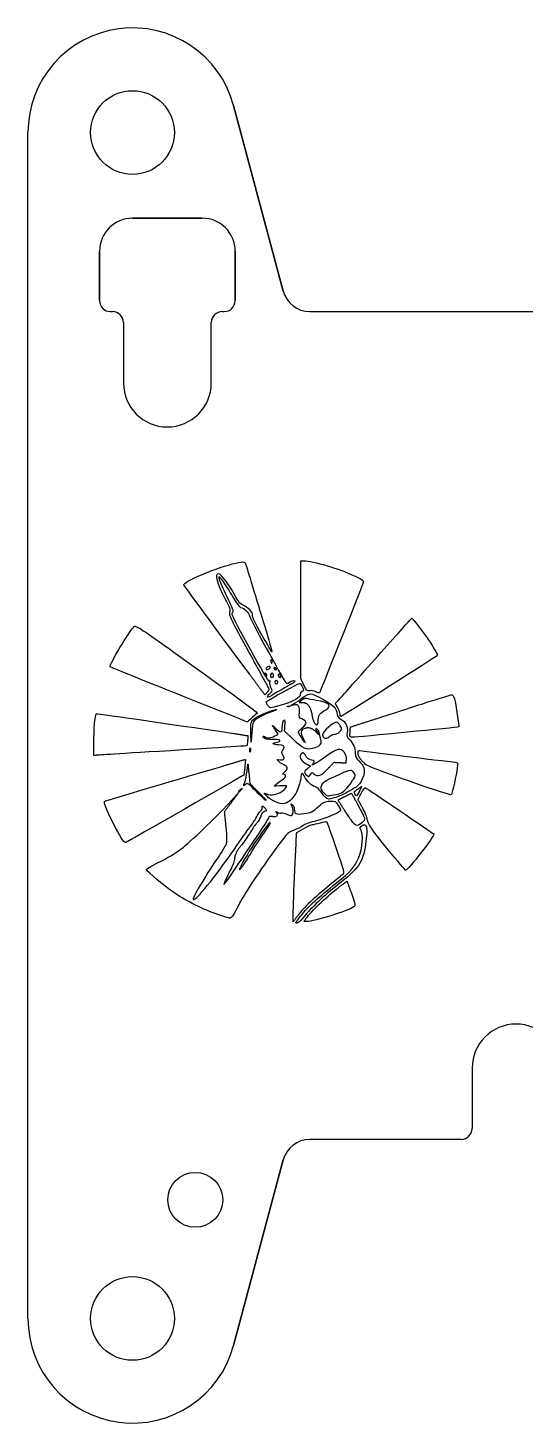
# Model space of a CAD drawing. Header units: millimetres. Extents: x -25.4 to 25.4, y -25.4 to 25.4.
# Drawn here: x -25.4 to -7.3, y -25.4 to 25.4 of the extents above; entities that cross this region are included whole.
import ezdxf

# ---------------------------------------------------------------- set-up
doc = ezdxf.new("R2010")
doc.units = ezdxf.units.MM
doc.layers.add('Fillet001', color=7, linetype='CONTINUOUS')
doc.layers.add('Sketch003', color=7, linetype='CONTINUOUS')

msp = doc.modelspace()

# ---------------------------------------------------------------- linework, layer by layer
at = {"layer": 'Fillet001'}
for p, q in [((-16.098, 15.813, 0.01), (-17.91, 22.576, 0.01)), ((-17.91, 22.576, 2.81), (-16.098, 15.813, 2.81)), ((-17.91, 22.576, 2.81), (-16.098, 15.813, 2.81)), ((-17.91, 22.576, 2.81), (-17.91, 22.576, 0.01)), ((-16.098, 15.813, 0.01), (-17.91, 22.576, 0.01)), ((-17.91, 22.576, 2.81), (-17.91, 22.576, 0.01)), ((-25.4, -21.59, 0.01), (-25.4, 21.59, 0.01)), ((-25.4, -21.59, 2.81), (-25.4, 21.59, 2.81)), ((-25.4, 21.59, 2.81), (-25.4, 21.59, 0.01)), ((-25.4, -21.59, 0.01), (-25.4, 21.59, 0.01)), ((-25.4, -21.59, 2.81), (-25.4, 21.59, 2.81)), ((-25.4, 21.59, 2.81), (-25.4, 21.59, 0.01)), ((-20.066, 21.59, 2.81), (-20.066, 21.59, 0.01)), ((-20.066, 21.59, 2.81), (-20.066, 21.59, 0.01)), ((-21.59, 18.472, 0.01), (-19.05, 18.472, 0.01)), ((-19.05, 18.472, 2.81), (-21.59, 18.472, 2.81)), ((-21.59, 18.472, 2.81), (-21.59, 18.472, 0.01)), ((-19.05, 18.472, 2.81), (-21.59, 18.472, 2.81)), ((-21.59, 18.472, 2.81), (-21.59, 18.472, 0.01)), ((-21.59, 18.472, 0.01), (-19.05, 18.472, 0.01)), ((-19.05, 18.472, 2.81), (-19.05, 18.472, 0.01)), ((-19.05, 18.472, 2.81), (-19.05, 18.472, 0.01)), ((-22.79, 15.472, 0.01), (-22.79, 17.272, 0.01)), ((-22.79, 17.272, 2.81), (-22.79, 15.472, 2.81)), ((-22.79, 17.272, 2.81), (-22.79, 15.472, 2.81)), ((-22.79, 17.272, 2.81), (-22.79, 17.272, 0.01)), ((-22.79, 15.472, 0.01), (-22.79, 17.272, 0.01)), ((-22.79, 17.272, 2.81), (-22.79, 17.272, 0.01)), ((-17.85, 17.272, 0.01), (-17.85, 15.472, 0.01)), ((-17.85, 15.472, 2.81), (-17.85, 17.272, 2.81)), ((-17.85, 17.272, 2.81), (-17.85, 17.272, 0.01)), ((-17.85, 15.472, 2.81), (-17.85, 17.272, 2.81)), ((-17.85, 17.272, 2.81), (-17.85, 17.272, 0.01)), ((-17.85, 17.272, 0.01), (-17.85, 15.472, 0.01)), ((-16.098, 15.813, 2.81), (-16.098, 15.813, 0.01)), ((-16.098, 15.813, 2.81), (-16.098, 15.813, 0.01)), ((-22.79, 15.472, 2.81), (-22.79, 15.472, 0.01)), ((-22.79, 15.472, 2.81), (-22.79, 15.472, 0.01)), ((-17.85, 15.472, 2.81), (-17.85, 15.472, 0.01)), ((-17.85, 15.472, 2.81), (-17.85, 15.472, 0.01)), ((-22.39, 15.072, 0.01), (-22.32, 15.072, 0.01)), ((-22.39, 15.072, 2.81), (-22.32, 15.072, 2.81)), ((-22.39, 15.072, 0.01), (-22.32, 15.072, 0.01)), ((-22.39, 15.072, 2.81), (-22.39, 15.072, 0.01)), ((-22.39, 15.072, 2.81), (-22.32, 15.072, 2.81)), ((-22.39, 15.072, 2.81), (-22.39, 15.072, 0.01)), ((-22.32, 15.072, 0.01), (-22.32, 15.072, 2.81)), ((-22.32, 15.072, 0.01), (-22.32, 15.072, 2.81)), ((-18.32, 15.072, 0.01), (-18.25, 15.072, 0.01)), ((-18.32, 15.072, 2.81), (-18.25, 15.072, 2.81)), ((-18.32, 15.072, 0.01), (-18.32, 15.072, 2.81)), ((-18.32, 15.072, 0.01), (-18.25, 15.072, 0.01)), ((-18.32, 15.072, 0.01), (-18.32, 15.072, 2.81)), ((-18.32, 15.072, 2.81), (-18.25, 15.072, 2.81)), ((-18.25, 15.072, 2.81), (-18.25, 15.072, 0.01)), ((-18.25, 15.072, 2.81), (-18.25, 15.072, 0.01)), ((-15.132, 15.072, 0.01), (5.62, 15.072, 0.01)), ((-15.132, 15.072, 2.81), (-15.132, 15.072, 0.01)), ((-15.132, 15.072, 2.81), (5.62, 15.072, 2.81)), ((-15.132, 15.072, 0.01), (5.62, 15.072, 0.01)), ((-15.132, 15.072, 2.81), (-15.132, 15.072, 0.01)), ((-15.132, 15.072, 2.81), (5.62, 15.072, 2.81)), ((-21.92, 14.672, 0.01), (-21.92, 12.472, 0.01)), ((-21.92, 14.672, 2.81), (-21.92, 12.472, 2.81)), ((-21.92, 14.672, 0.01), (-21.92, 14.672, 2.81)), ((-21.92, 14.672, 0.01), (-21.92, 12.472, 0.01)), ((-21.92, 14.672, 0.01), (-21.92, 14.672, 2.81)), ((-21.92, 14.672, 2.81), (-21.92, 12.472, 2.81)), ((-18.72, 12.472, 0.01), (-18.72, 14.672, 0.01)), ((-18.72, 12.472, 2.81), (-18.72, 14.672, 2.81)), ((-18.72, 12.472, 0.01), (-18.72, 14.672, 0.01)), ((-18.72, 14.672, 0.01), (-18.72, 14.672, 2.81)), ((-18.72, 12.472, 2.81), (-18.72, 14.672, 2.81)), ((-18.72, 14.672, 0.01), (-18.72, 14.672, 2.81)), ((-21.92, 12.472, 0.01), (-21.92, 12.472, 2.81)), ((-21.92, 12.472, 0.01), (-21.92, 12.472, 2.81)), ((-18.72, 12.472, 0.01), (-18.72, 12.472, 2.81)), ((-18.72, 12.472, 0.01), (-18.72, 12.472, 2.81)), ((-9.22, -12.472, 0.01), (-9.22, -14.672, 0.01)), ((-9.22, -12.472, 2.81), (-9.22, -14.672, 2.81)), ((-9.22, -12.472, 0.01), (-9.22, -14.672, 0.01)), ((-9.22, -12.472, 0.01), (-9.22, -12.472, 2.81)), ((-9.22, -12.472, 2.81), (-9.22, -14.672, 2.81)), ((-9.22, -12.472, 0.01), (-9.22, -12.472, 2.81)), ((-9.22, -14.672, 0.01), (-9.22, -14.672, 2.81)), ((-9.22, -14.672, 0.01), (-9.22, -14.672, 2.81)), ((-9.62, -15.072, 0.01), (-15.132, -15.072, 0.01)), ((-9.62, -15.072, 2.81), (-15.132, -15.072, 2.81)), ((-15.132, -15.072, 2.81), (-15.132, -15.072, 0.01)), ((-9.62, -15.072, 0.01), (-15.132, -15.072, 0.01)), ((-15.132, -15.072, 2.81), (-15.132, -15.072, 0.01)), ((-9.62, -15.072, 2.81), (-15.132, -15.072, 2.81)), ((-9.62, -15.072, 0.01), (-9.62, -15.072, 2.81)), ((-9.62, -15.072, 0.01), (-9.62, -15.072, 2.81)), ((-16.098, -15.813, 0.01), (-17.91, -22.576, 0.01)), ((-17.91, -22.576, 2.81), (-16.098, -15.813, 2.81)), ((-17.91, -22.576, 2.81), (-16.098, -15.813, 2.81)), ((-16.098, -15.813, 0.01), (-17.91, -22.576, 0.01)), ((-16.098, -15.813, 2.81), (-16.098, -15.813, 0.01)), ((-16.098, -15.813, 2.81), (-16.098, -15.813, 0.01)), ((-18.304, -17.272, 2.81), (-18.304, -17.272, 0.01)), ((-18.304, -17.272, 2.81), (-18.304, -17.272, 0.01)), ((-25.4, -21.59, 2.81), (-25.4, -21.59, 0.01)), ((-25.4, -21.59, 2.81), (-25.4, -21.59, 0.01)), ((-20.066, -21.59, 2.81), (-20.066, -21.59, 0.01)), ((-20.066, -21.59, 2.81), (-20.066, -21.59, 0.01)), ((-17.91, -22.576, 2.81), (-17.91, -22.576, 0.01)), ((-17.91, -22.576, 2.81), (-17.91, -22.576, 0.01))]:
    msp.add_line(p, q, dxfattribs=at)
for centre, radius in [((-21.59, 21.59, 0.01), 1.524), ((-21.59, 21.59, 2.81), 1.524), ((-21.59, 21.59, 2.81), 1.524), ((-21.59, 21.59, 0.01), 1.524), ((-19.304, -17.272, 0.01), 1), ((-19.304, -17.272, 2.81), 1), ((-19.304, -17.272, 2.81), 1), ((-19.304, -17.272, 0.01), 1), ((-21.59, -21.59, 0.01), 1.524), ((-21.59, -21.59, 2.81), 1.524), ((-21.59, -21.59, 2.81), 1.524), ((-21.59, -21.59, 0.01), 1.524)]:
    msp.add_circle(centre, radius, dxfattribs=at)
for centre, radius, start, end in [((-21.59, 21.59, 0.01), 3.81, 15, 180), ((-21.59, 21.59, 2.81), 3.81, 15, 180), ((-21.59, 21.59, 2.81), 3.81, 15, 180), ((-21.59, 21.59, 0.01), 3.81, 15, 180), ((-21.59, 17.272, 0.01), 1.2, 90, 180), ((-21.59, 17.272, 2.81), 1.2, 90, 180), ((-21.59, 17.272, 2.81), 1.2, 90, 180), ((-21.59, 17.272, 0.01), 1.2, 90, 180), ((-19.05, 17.272, 0.01), 1.2, 0, 90), ((-19.05, 17.272, 2.81), 1.2, 0, 90), ((-19.05, 17.272, 2.81), 1.2, 0, 90), ((-19.05, 17.272, 0.01), 1.2, 0, 90), ((-15.132, 16.072, 0.01), 1, -165, -90), ((-15.132, 16.072, 2.81), 1, -165, -90), ((-15.132, 16.072, 0.01), 1, -165, -90), ((-15.132, 16.072, 2.81), 1, -165, -90), ((-22.39, 15.472, 0.01), 0.4, 180, -90), ((-22.39, 15.472, 2.81), 0.4, 180, -90), ((-22.39, 15.472, 2.81), 0.4, 180, -90), ((-22.39, 15.472, 0.01), 0.4, 180, -90), ((-18.25, 15.472, 0.01), 0.4, -90, 0), ((-18.25, 15.472, 2.81), 0.4, -90, 0), ((-18.25, 15.472, 2.81), 0.4, -90, 0), ((-18.25, 15.472, 0.01), 0.4, -90, 0), ((-22.32, 14.672, 0.01), 0.4, 0, 90), ((-22.32, 14.672, 2.81), 0.4, 0, 90), ((-22.32, 14.672, 0.01), 0.4, 0, 90), ((-22.32, 14.672, 2.81), 0.4, 0, 90), ((-18.32, 14.672, 0.01), 0.4, 90, 180), ((-18.32, 14.672, 2.81), 0.4, 90, 180), ((-18.32, 14.672, 0.01), 0.4, 90, 180), ((-18.32, 14.672, 2.81), 0.4, 90, 180), ((-20.32, 12.472, 0.01), 1.6, 180, 0), ((-20.32, 12.472, 2.81), 1.6, 180, 0), ((-20.32, 12.472, 0.01), 1.6, 180, 0), ((-20.32, 12.472, 2.81), 1.6, 180, 0), ((-7.62, -12.472, 0.01), 1.6, 0, 180), ((-7.62, -12.472, 2.81), 1.6, 0, 180), ((-7.62, -12.472, 0.01), 1.6, 0, 180), ((-7.62, -12.472, 2.81), 1.6, 0, 180), ((-9.62, -14.672, 0.01), 0.4, -90, 0), ((-9.62, -14.672, 2.81), 0.4, -90, 0), ((-9.62, -14.672, 0.01), 0.4, -90, 0), ((-9.62, -14.672, 2.81), 0.4, -90, 0), ((-15.132, -16.072, 0.01), 1, 90, 165), ((-15.132, -16.072, 2.81), 1, 90, 165), ((-15.132, -16.072, 2.81), 1, 90, 165), ((-15.132, -16.072, 0.01), 1, 90, 165), ((-21.59, -21.59, 0.01), 3.81, 180, -15), ((-21.59, -21.59, 2.81), 3.81, 180, -15), ((-21.59, -21.59, 2.81), 3.81, 180, -15), ((-21.59, -21.59, 0.01), 3.81, 180, -15)]:
    msp.add_arc(centre, radius, start, end, dxfattribs=at)
at = {"layer": 'Sketch003'}
for points, degree in [([(-19.718, 5.113), (-19.781, 5.216), (-18.681, 5.697), (-17.96, 5.881)], 3), ([(-17.96, 5.881), (-17.578, 5.978), (-17.494, 5.98), (-17.469, 5.891)], 3), ([(-17.469, 5.891), (-17.43, 5.751), (-17.07, 4.566), (-16.785, 3.641)], 3), ([(-15.459, 3.851), (-15.459, 6)], 1), ([(-15.459, 6), (-15.35, 5.999)], 1), ([(-15.35, 5.999), (-15.014, 5.996), (-14.054, 5.708), (-13.486, 5.438)], 3), ([(-17.335, 1.879), (-18.159, 2.988), (-19.685, 5.06), (-19.718, 5.113)], 3), ([(-18.454, 5.524), (-18.613, 5.524), (-18.526, 5.183), (-18.225, 4.622)], 3), ([(-17.873, 4.763), (-18.061, 5.119), (-18.371, 5.524), (-18.454, 5.524)], 3), ([(-18.419, 5.305), (-18.441, 5.425)], 1), ([(-18.441, 5.425), (-18.34, 5.305)], 1), ([(-18.14, 4.682), (-18.281, 4.959), (-18.407, 5.24), (-18.419, 5.305)], 3), ([(-18.34, 5.305), (-18.284, 5.24), (-18.12, 4.985), (-17.975, 4.74)], 3), ([(-13.201, 5.175), (-13.409, 4.623), (-14.76, 1.211), (-14.779, 1.191)], 3), ([(-13.486, 5.438), (-13.166, 5.286), (-13.161, 5.281), (-13.201, 5.175)], 3), ([(-18.225, 4.622), (-18.048, 4.291), (-18.023, 4.218), (-18.055, 4.128)], 3), ([(-17.922, 4.154), (-17.9, 4.167), (-17.998, 4.403), (-18.14, 4.682)], 3), ([(-17.975, 4.74), (-17.794, 4.433), (-17.689, 4.293), (-17.639, 4.293)], 3), ([(-17.579, 4.389), (-17.672, 4.428), (-17.743, 4.519), (-17.873, 4.763)], 3), ([(-18.055, 4.128), (-18.088, 4.033), (-18.011, 3.873), (-17.351, 2.666)], 3), ([(-17.96, 4.055), (-17.96, 4.096), (-17.943, 4.141), (-17.922, 4.154)], 3), ([(-17.639, 4.293), (-17.536, 4.293), (-17.327, 4.089), (-17.334, 3.995)], 3), ([(-17.218, 4.013), (-17.193, 4.108), (-17.384, 4.307), (-17.579, 4.389)], 3), ([(-22.4, 2.132), (-22.456, 2.188), (-21.698, 3.464), (-21.52, 3.612)], 3), ([(-21.52, 3.612), (-21.473, 3.651), (-21.203, 3.473), (-20.038, 2.637)], 3), ([(-16.599, 1.605), (-16.639, 1.55), (-17.96, 3.927), (-17.96, 4.055)], 3), ([(-17.334, 3.995), (-17.339, 3.931), (-16.138, 1.737), (-16.004, 1.564)], 3), ([(-16.88, 3.298), (-17.124, 3.728), (-17.232, 3.958), (-17.218, 4.013)], 3), ([(-16.785, 3.641), (-16.624, 3.119), (-16.499, 2.685), (-16.507, 2.677)], 3), ([(-15.459, 1.703), (-15.459, 3.851)], 1), ([(-12.781, 2.388), (-12.13, 3.12), (-11.557, 3.761), (-11.506, 3.814)], 3), ([(-11.506, 3.814), (-11.415, 3.91)], 1), ([(-11.415, 3.91), (-11.334, 3.814)], 1), ([(-11.334, 3.814), (-10.958, 3.372), (-10.44, 2.589), (-10.491, 2.541)], 3), ([(-16.507, 2.677), (-16.515, 2.669), (-16.682, 2.949), (-16.88, 3.298)], 3), ([(-20.038, 2.637), (-16.822, 0.331), (-17.004, 0.467), (-17.078, 0.424)], 3), ([(-17.351, 2.666), (-16.609, 1.311)], 1), ([(-10.491, 2.541), (-10.531, 2.501), (-13.923, 0.359), (-13.981, 0.336)], 3), ([(-19.901, 1.123), (-21.264, 1.666), (-22.388, 2.121), (-22.4, 2.132)], 3), ([(-16.721, 2.077), (-16.737, 2.025), (-16.668, 2.037)], 2), ([(-16.632, 2.144), (-16.671, 2.137), (-16.711, 2.106), (-16.721, 2.077)], 3), ([(-16.668, 2.037), (-16.629, 2.045), (-16.589, 2.075), (-16.579, 2.104)], 3), ([(-16.579, 2.104), (-16.563, 2.157), (-16.632, 2.144)], 2), ([(-16.507, 2.378), (-16.547, 2.418), (-16.581, 2.357), (-16.547, 2.304)], 3), ([(-16.547, 2.304), (-16.515, 2.243), (-16.5, 2.304)], 2), ([(-16.5, 2.304), (-16.491, 2.331), (-16.494, 2.365), (-16.507, 2.378)], 3), ([(-16.507, 2.378), (-16.507, 2.378)], 1), ([(-16.417, 2.111), (-16.451, 2.107), (-16.432, 2.071)], 2), ([(-16.432, 2.071), (-16.418, 2.049), (-16.389, 2.031), (-16.368, 2.031)], 3), ([(-16.352, 2.071), (-16.366, 2.093), (-16.395, 2.111), (-16.417, 2.111)], 3), ([(-16.368, 2.031), (-16.333, 2.035), (-16.352, 2.071)], 2), ([(-14.084, 0.93), (-14.018, 1.001), (-13.432, 1.657), (-12.781, 2.388)], 3), ([(-16.766, 1.112), (-17.335, 1.879)], 1), ([(-16.722, 1.881), (-16.767, 1.924), (-16.769, 1.887)], 2), ([(-16.769, 1.887), (-16.769, 1.834), (-16.722, 1.787), (-16.696, 1.814)], 3), ([(-16.696, 1.814), (-16.684, 1.825), (-16.696, 1.855), (-16.722, 1.881)], 3), ([(-16.722, 1.881), (-16.722, 1.881)], 1), ([(-16.719, 0.864), (-16.649, 0.935), (-15.522, 1.549), (-15.494, 1.532)], 3), ([(-16.586, 1.582), (-16.563, 1.655), (-16.599, 1.605)], 2), ([(-16.546, 1.386), (-16.581, 1.454), (-16.599, 1.543), (-16.586, 1.582)], 3), ([(-16.564, 1.82), (-16.572, 1.757), (-16.514, 1.753)], 2), ([(-16.452, 1.836), (-16.452, 1.933), (-16.544, 1.919), (-16.564, 1.82)], 3), ([(-16.514, 1.753), (-16.477, 1.753), (-16.452, 1.787), (-16.452, 1.836)], 3), ([(-16.352, 1.634), (-16.385, 1.634), (-16.412, 1.608), (-16.412, 1.575)], 3), ([(-16.412, 1.575), (-16.412, 1.542), (-16.385, 1.515), (-16.352, 1.515)], 3), ([(-16.293, 1.575), (-16.293, 1.608), (-16.32, 1.634), (-16.352, 1.634)], 3), ([(-16.352, 1.515), (-16.32, 1.515), (-16.293, 1.542), (-16.293, 1.575)], 3), ([(-16.28, 1.859), (-16.308, 1.831), (-16.258, 1.753), (-16.211, 1.753)], 3), ([(-16.174, 1.791), (-16.174, 1.838), (-16.251, 1.888), (-16.28, 1.859)], 3), ([(-16.211, 1.753), (-16.177, 1.757), (-16.174, 1.791)], 2), ([(-15.676, 1.598), (-15.688, 1.577), (-15.846, 1.48), (-16.025, 1.381)], 3), ([(-16.004, 1.564), (-15.972, 1.524), (-15.946, 1.526), (-15.872, 1.574)], 3), ([(-15.872, 1.574), (-15.771, 1.64), (-15.64, 1.656), (-15.676, 1.598)], 3), ([(-15.494, 1.532), (-15.475, 1.52), (-15.432, 1.459), (-15.4, 1.396)], 3), ([(-15.35, 1.475), (-15.459, 1.703)], 1), ([(-17.411, 0.13), (-17.418, 0.132), (-18.539, 0.579), (-19.901, 1.123)], 3), ([(-16.688, 1.211), (-16.766, 1.112)], 1), ([(-16.609, 1.311), (-16.688, 1.211)], 1), ([(-16.521, 1.098), (-16.662, 1.012), (-16.684, 1.007), (-16.661, 1.067)], 3), ([(-16.661, 1.067), (-16.646, 1.106), (-16.6, 1.166), (-16.558, 1.2)], 3), ([(-16.661, 1.067), (-16.661, 1.067)], 1), ([(-16.558, 1.2), (-16.486, 1.259), (-16.485, 1.269), (-16.546, 1.386)], 3), ([(-16.025, 1.381), (-16.205, 1.281), (-16.428, 1.154), (-16.521, 1.098)], 3), ([(-15.484, 1.127), (-15.43, 1.038), (-15.783, 0.844), (-16.219, 0.723)], 3), ([(-15.424, 1.223), (-15.47, 1.191), (-15.497, 1.148), (-15.484, 1.127)], 3), ([(-15.4, 1.396), (-15.345, 1.289), (-15.346, 1.278), (-15.424, 1.223)], 3), ([(-15.407, 1.002), (-15.291, 1.09), (-15.157, 1.158), (-15.099, 1.158)], 3), ([(-15.137, 1.266), (-15.231, 1.248), (-15.252, 1.269), (-15.35, 1.475)], 3), ([(-14.919, 1.225), (-14.982, 1.258), (-15.08, 1.276), (-15.137, 1.266)], 3), ([(-15.099, 1.158), (-14.973, 1.158), (-14.333, 0.786), (-14.227, 0.65)], 3), ([(-14.779, 1.191), (-14.793, 1.176), (-14.856, 1.191), (-14.919, 1.225)], 3), ([(-14.919, 1.225), (-14.919, 1.225)], 1), ([(-10.866, 0.844), (-10.403, 0.995), (-9.998, 1.118), (-9.965, 1.118)], 3), ([(-9.965, 1.118), (-9.932, 1.118), (-9.889, 1.056), (-9.865, 0.97)], 3), ([(-17.195, 0.22), (-17.095, 0.32), (-16.586, 0.541), (-16.372, 0.578)], 3), ([(-16.491, 0.509), (-16.859, 0.376), (-17.151, 0.221), (-17.189, 0.138)], 3), ([(-16.668, 0.745), (-16.705, 0.801), (-16.728, 0.855), (-16.719, 0.864)], 3), ([(-16.219, 0.723), (-16.585, 0.621), (-16.588, 0.621), (-16.668, 0.745)], 3), ([(-16.372, 0.578), (-16.289, 0.592), (-16.336, 0.565), (-16.491, 0.509)], 3), ([(-15.919, 0.685), (-15.989, 0.689), (-15.943, 0.709)], 2), ([(-15.943, 0.709), (-15.914, 0.72), (-15.88, 0.719), (-15.867, 0.706)], 3), ([(-15.943, 0.709), (-15.943, 0.709)], 1), ([(-15.867, 0.706), (-15.852, 0.684), (-15.919, 0.685)], 2), ([(-15.836, 0.724), (-15.724, 0.785)], 1), ([(-15.715, 0.746), (-15.836, 0.724)], 1), ([(-15.724, 0.785), (-15.663, 0.819), (-15.52, 0.916), (-15.407, 1.002)], 3), ([(-15.509, 0.461), (-15.483, 0.691), (-15.545, 0.777), (-15.715, 0.746)], 3), ([(-15.422, 0.924), (-15.519, 0.843)], 1), ([(-15.519, 0.843), (-15.412, 0.842)], 1), ([(-15.243, 0.98), (-15.325, 1.002), (-15.422, 0.924)], 2), ([(-15.412, 0.842), (-15.128, 0.838), (-15.059, 0.405)], 2), ([(-14.884, 0.914), (-15.037, 0.937), (-15.198, 0.967), (-15.243, 0.98)], 3), ([(-14.553, 0.571), (-14.303, 0.706), (-14.438, 0.846), (-14.884, 0.914)], 3), ([(-14.824, 0.208), (-14.824, 0.377), (-14.765, 0.456), (-14.553, 0.571)], 3), ([(-14.227, 0.65), (-14.185, 0.596), (-14.15, 0.52), (-14.15, 0.481)], 3), ([(-14.204, 0.802), (-14.084, 0.93)], 1), ([(-14.117, 0.647), (-14.204, 0.802)], 1), ([(-14.031, 0.404), (-14.031, 0.453), (-14.07, 0.562), (-14.117, 0.647)], 3), ([(-12.681, 0.258), (-12.146, 0.429), (-11.33, 0.693), (-10.866, 0.844)], 3), ([(-9.865, 0.97), (-9.817, 0.794), (-9.691, -0.033), (-9.711, -0.051)], 3), ([(-22.999, -0.612), (-22.998, -0.178), (-22.951, 0.387), (-22.913, 0.425)], 3), ([(-22.913, 0.425), (-22.899, 0.439), (-19.36, -0.066), (-17.98, -0.279)], 3), ([(-17.272, 0.255), (-17.342, 0.184), (-17.404, 0.128), (-17.411, 0.13)], 3), ([(-17.278, -0.239), (-17.284, 0.096), (-17.277, 0.138), (-17.195, 0.22)], 3), ([(-17.078, 0.424), (-17.115, 0.402), (-17.202, 0.326), (-17.272, 0.255)], 3), ([(-17.189, 0.138), (-17.207, 0.099), (-17.233, -0.085), (-17.246, -0.271)], 3), ([(-16.134, -0.102), (-16.133, 0.05), (-16.096, 0.206), (-16.06, 0.206)], 3), ([(-16.049, 0.004), (-16.063, -0.198)], 1), ([(-16.06, 0.206), (-16.046, 0.206), (-16.041, 0.115), (-16.049, 0.004)], 3), ([(-15.426, 0.24), (-15.522, 0.277), (-15.528, 0.294), (-15.509, 0.461)], 3), ([(-15.262, 0.079), (-15.263, 0.139), (-15.328, 0.203), (-15.426, 0.24)], 3), ([(-15.41, -0.088), (-15.328, -0.011), (-15.261, 0.064), (-15.262, 0.079)], 3), ([(-15.059, 0.405), (-14.998, 0.019), (-14.824, -0.126), (-14.824, 0.208)], 3), ([(-14.824, 0.208), (-14.824, 0.208)], 1), ([(-14.156, 0.118), (-14.258, 0.138), (-14.666, -0.22), (-14.666, -0.329)], 3), ([(-14.023, -0.016), (-14.062, 0.051), (-14.122, 0.111), (-14.156, 0.118)], 3), ([(-14.15, 0.481), (-14.15, 0.357), (-14.103, 0.284), (-13.987, 0.223)], 3), ([(-13.981, 0.336), (-14.029, 0.32), (-14.031, 0.404)], 2), ([(-13.987, 0.223), (-13.824, 0.139), (-13.74, -0.045), (-13.77, -0.248)], 3), ([(-13.654, -0.054), (-12.681, 0.258)], 1), ([(-17.98, -0.279), (-17.384, -0.37)], 1), ([(-17.384, -0.37), (-17.398, -0.549)], 1), ([(-17.271, -0.608), (-17.278, -0.239)], 1), ([(-17.246, -0.271), (-17.271, -0.608)], 1), ([(-16.809, -0.449), (-16.893, -0.344), (-16.725, -0.432)], 2), ([(-16.483, -0.509), (-16.68, -0.509), (-16.773, -0.492), (-16.809, -0.449)], 3), ([(-16.725, -0.432), (-16.665, -0.464), (-16.602, -0.457), (-16.469, -0.407)], 3), ([(-16.392, -0.152), (-16.589, 0.118), (-16.376, -0.108)], 2), ([(-16.469, -0.407), (-16.372, -0.37), (-16.293, -0.327), (-16.293, -0.313)], 3), ([(-16.293, -0.313), (-16.293, -0.298), (-16.337, -0.226), (-16.392, -0.152)], 3), ([(-16.376, -0.108), (-16.223, -0.272), (-16.134, -0.27), (-16.134, -0.102)], 3), ([(-16.063, -0.198), (-15.756, -0.482)], 1), ([(-15.756, -0.482), (-15.37, -0.84), (-15.272, -0.886), (-15.02, -0.826)], 3), ([(-15.558, -0.228), (-15.41, -0.088)], 1), ([(-15.487, -0.359), (-15.558, -0.228)], 1), ([(-15.319, -0.111), (-15.475, -0.171), (-15.487, -0.262), (-15.365, -0.487)], 3), ([(-15.337, -0.588), (-15.381, -0.534), (-15.448, -0.43), (-15.487, -0.359)], 3), ([(-15.365, -0.487), (-15.255, -0.69), (-15.337, -0.588)], 2), ([(-14.917, -0.225), (-15.115, -0.033), (-15.319, -0.111)], 2), ([(-14.91, -0.112), (-14.929, -0.112), (-14.914, -0.161), (-14.876, -0.221)], 3), ([(-14.808, -0.33), (-14.917, -0.225)], 1), ([(-14.768, -0.353), (-14.786, -0.214), (-14.846, -0.112), (-14.91, -0.112)], 3), ([(-14.876, -0.221), (-14.808, -0.33)], 1), ([(-14.723, -0.56), (-14.738, -0.521), (-14.759, -0.428), (-14.768, -0.353)], 3), ([(-14.666, -0.329), (-14.667, -0.455), (-14.533, -0.466)], 2), ([(-14.533, -0.466), (-14.515, -0.468), (-14.454, -0.433), (-14.399, -0.39)], 3), ([(-14.399, -0.39), (-14.343, -0.346), (-14.256, -0.31), (-14.205, -0.31)], 3), ([(-14.399, -0.39), (-14.399, -0.39)], 1), ([(-14.205, -0.31), (-14.155, -0.31), (-14.077, -0.271), (-14.033, -0.224)], 3), ([(-14.033, -0.224), (-13.954, -0.14), (-13.954, -0.134), (-14.023, -0.016)], 3), ([(-13.77, -0.248), (-13.792, -0.393), (-13.782, -0.425), (-13.689, -0.511)], 3), ([(-13.567, -0.429), (-13.674, -0.429), (-13.677, -0.423), (-13.666, -0.242)], 3), ([(-13.666, -0.242), (-13.654, -0.054)], 1), ([(-13.666, -0.242), (-13.666, -0.242)], 1), ([(-9.711, -0.051), (-9.729, -0.067), (-13.423, -0.429), (-13.567, -0.429)], 3), ([(-23, -1.092), (-22.999, -0.612)], 1), ([(-18.718, -0.826), (-21.761, -1.01), (-22.634, -1.064), (-22.811, -1.078)], 3), ([(-17.422, -0.738), (-17.427, -0.744), (-18.011, -0.783), (-18.718, -0.826)], 3), ([(-17.398, -0.549), (-17.405, -0.647), (-17.416, -0.732), (-17.422, -0.738)], 3), ([(-17.299, -0.956), (-17.31, -0.983), (-17.318, -0.951), (-17.317, -0.886)], 3), ([(-17.317, -0.886), (-17.314, -0.783), (-17.297, -0.837)], 2), ([(-17.317, -0.886), (-17.317, -0.886)], 1), ([(-17.297, -0.837), (-17.287, -0.876), (-17.288, -0.929), (-17.299, -0.956)], 3), ([(-16.273, -0.707), (-16.477, -0.707), (-16.551, -0.639), (-16.366, -0.62)], 3), ([(-16.223, -0.558), (-16.211, -0.522), (-16.28, -0.509), (-16.483, -0.509)], 3), ([(-16.366, -0.62), (-16.296, -0.614), (-16.232, -0.586), (-16.223, -0.558)], 3), ([(-16.112, -0.888), (-16.025, -0.755), (-16.067, -0.707), (-16.273, -0.707)], 3), ([(-16.112, -1.082), (-16.17, -0.993), (-16.17, -0.977), (-16.112, -0.888)], 3), ([(-15.282, -1.101), (-15.377, -0.912), (-15.474, -1.073)], 2), ([(-15.02, -0.826), (-14.803, -0.774), (-14.682, -0.665), (-14.723, -0.56)], 3), ([(-14.098, -0.879), (-14.173, -0.891), (-14.353, -0.989), (-14.499, -1.095)], 3), ([(-13.875, -0.981), (-13.951, -0.873), (-13.98, -0.86), (-14.098, -0.879)], 3), ([(-13.8, -1.233), (-13.788, -1.104), (-13.875, -0.981)], 2), ([(-13.689, -0.511), (-13.554, -0.635), (-13.475, -0.822), (-13.475, -1.016)], 3), ([(-13.475, -1.016), (-13.475, -1.136), (-13.448, -1.194), (-13.351, -1.285)], 3), ([(-13.372, -1.023), (-13.374, -0.958), (-13.37, -0.906), (-13.364, -0.906)], 3), ([(-13.364, -0.906), (-13.357, -0.906), (-12.56, -1.004), (-11.592, -1.124)], 3), ([(-22.811, -1.078), (-23, -1.092)], 1), ([(-22.59, -2.75), (-22.535, -2.73), (-19.586, -1.854), (-18.342, -1.487)], 3), ([(-18.342, -1.487), (-17.474, -1.232)], 1), ([(-17.502, -1.515), (-17.517, -1.671), (-17.533, -1.802), (-17.538, -1.806)], 3), ([(-17.474, -1.232), (-17.502, -1.515)], 1), ([(-17.417, -1.657), (-17.385, -1.402)], 1), ([(-17.385, -1.402), (-17.357, -1.719)], 1), ([(-16.277, -1.299), (-16.343, -1.225), (-16.341, -1.223), (-16.225, -1.247)], 3), ([(-16.094, -1.422), (-16.157, -1.396), (-16.239, -1.34), (-16.277, -1.299)], 3), ([(-16.225, -1.247), (-16.072, -1.277), (-16.027, -1.211), (-16.112, -1.082)], 3), ([(-16.043, -1.685), (-15.847, -1.524), (-16.094, -1.422)], 2), ([(-15.474, -1.073), (-15.529, -1.16), (-15.413, -1.328), (-15.242, -1.409)], 3), ([(-15.111, -1.248), (-15.177, -1.232), (-15.245, -1.174), (-15.282, -1.101)], 3), ([(-15.242, -1.409), (-15.107, -1.474)], 1), ([(-15.107, -1.474), (-15.229, -1.587)], 1), ([(-15.01, -1.393), (-14.933, -1.304), (-14.944, -1.288), (-15.111, -1.248)], 3), ([(-14.924, -1.383), (-15.072, -1.47), (-15.077, -1.47), (-15.01, -1.393)], 3), ([(-14.499, -1.095), (-14.645, -1.202), (-14.836, -1.331), (-14.924, -1.383)], 3), ([(-14.476, -1.579), (-14.254, -1.339)], 1), ([(-14.254, -1.339), (-14.033, -1.351)], 1), ([(-14.033, -1.351), (-13.812, -1.362)], 1), ([(-13.812, -1.362), (-13.8, -1.233)], 1), ([(-13.217, -1.308), (-13.368, -1.14), (-13.372, -1.023)], 2), ([(-13.351, -1.285), (-13.105, -1.516), (-13.087, -1.684), (-13.267, -2.038)], 3), ([(-11.533, -2.02), (-13.022, -1.492), (-13.068, -1.472), (-13.217, -1.308)], 3), ([(-11.592, -1.124), (-10.624, -1.244), (-9.81, -1.342), (-9.783, -1.342)], 3), ([(-9.783, -1.342), (-9.747, -1.342), (-9.741, -1.398), (-9.761, -1.551)], 3), ([(-17.538, -1.806), (-17.554, -1.823), (-21.792, -4.25), (-21.834, -4.266)], 3), ([(-17.502, -2.067), (-17.473, -1.982), (-17.435, -1.798), (-17.417, -1.657)], 3), ([(-17.357, -1.719), (-17.341, -1.894), (-17.325, -2.06), (-17.32, -2.089)], 3), ([(-16.398, -2.167), (-16.088, -1.953), (-16.015, -1.89), (-16.015, -1.838)], 3), ([(-16.084, -1.777), (-16.139, -1.776), (-16.13, -1.757), (-16.043, -1.685)], 3), ([(-16.015, -1.838), (-16.015, -1.805), (-16.046, -1.778), (-16.084, -1.777)], 3), ([(-15.459, -1.884), (-15.459, -1.931), (-15.496, -2.087), (-15.541, -2.232)], 3), ([(-15.32, -1.859), (-15.395, -1.692), (-15.457, -1.703), (-15.459, -1.884)], 3), ([(-15.229, -1.587), (-15.347, -1.698), (-15.349, -1.704), (-15.28, -1.78)], 3), ([(-14.921, -2.239), (-15.068, -2.203), (-15.239, -2.039), (-15.32, -1.859)], 3), ([(-15.28, -1.78), (-15.19, -1.879), (-15.155, -1.878), (-15.1, -1.775)], 3), ([(-15.1, -1.775), (-15.06, -1.7), (-15.051, -1.698), (-14.987, -1.756)], 3), ([(-15.1, -1.775), (-15.1, -1.775)], 1), ([(-14.987, -1.756), (-14.847, -1.882), (-14.713, -1.835), (-14.476, -1.579)], 3), ([(-14.236, -1.868), (-14.578, -2.027), (-14.669, -2.088), (-14.708, -2.181)], 3), ([(-13.552, -1.682), (-13.645, -1.598), (-13.677, -1.606), (-14.236, -1.868)], 3), ([(-13.79, -2.282), (-13.683, -2.169), (-13.595, -2.056), (-13.595, -2.032)], 3), ([(-13.595, -2.032), (-13.594, -2.007), (-13.567, -1.965), (-13.535, -1.938)], 3), ([(-13.535, -1.938), (-13.453, -1.87), (-13.46, -1.765), (-13.552, -1.682)], 3), ([(-9.977, -2.518), (-9.994, -2.548), (-10.505, -2.384), (-11.533, -2.02)], 3), ([(-11.533, -2.02), (-11.533, -2.02)], 1), ([(-9.761, -1.551), (-9.792, -1.789), (-9.94, -2.451), (-9.977, -2.518)], 3), ([(-18.062, -2.811), (-17.715, -2.434)], 1), ([(-17.715, -2.434), (-17.981, -2.79)], 1), ([(-17.722, -2.399), (-17.722, -2.391), (-17.69, -2.359), (-17.652, -2.329)], 3), ([(-17.637, -2.344), (-17.718, -2.446), (-17.722, -2.399)], 2), ([(-17.722, -2.399), (-17.722, -2.399)], 1), ([(-17.652, -2.329), (-17.56, -2.253), (-17.637, -2.344)], 2), ([(-17.478, -2.151), (-17.554, -2.22), (-17.555, -2.219), (-17.502, -2.067)], 3), ([(-17.075, -2.406), (-17.391, -2.09), (-17.403, -2.083), (-17.478, -2.151)], 3), ([(-17.32, -2.089), (-17.315, -2.117), (-17.226, -2.217), (-17.122, -2.31)], 3), ([(-17.122, -2.31), (-16.946, -2.469), (-16.705, -2.731), (-16.736, -2.731)], 3), ([(-16.736, -2.731), (-16.744, -2.731), (-16.896, -2.585), (-17.075, -2.406)], 3), ([(-16.689, -2.579), (-16.802, -2.466)], 1), ([(-16.802, -2.466), (-16.65, -2.507)], 1), ([(-16.65, -2.507), (-16.535, -2.538), (-16.456, -2.534), (-16.329, -2.492)], 3), ([(-16.223, -2.198), (-16.434, -2.215), (-16.46, -2.211), (-16.398, -2.167)], 3), ([(-16.329, -2.492), (-16.176, -2.442), (-15.975, -2.279), (-15.975, -2.206)], 3), ([(-15.975, -2.206), (-15.975, -2.19), (-16.087, -2.186), (-16.223, -2.198)], 3), ([(-15.541, -2.232), (-15.6, -2.425), (-15.668, -2.544), (-15.792, -2.673)], 3), ([(-14.748, -2.389), (-14.791, -2.32), (-14.869, -2.252), (-14.921, -2.239)], 3), ([(-14.708, -2.181), (-14.749, -2.28), (-14.745, -2.309), (-14.682, -2.385)], 3), ([(-14.572, -2.607), (-14.626, -2.556), (-14.705, -2.458), (-14.748, -2.389)], 3), ([(-14.682, -2.385), (-14.562, -2.528), (-14.495, -2.574), (-14.43, -2.556)], 3), ([(-14.43, -2.556), (-14.396, -2.547), (-14.282, -2.528), (-14.176, -2.513)], 3), ([(-13.679, -2.382), (-13.862, -2.483), (-14.115, -2.596), (-14.242, -2.633)], 3), ([(-14.176, -2.513), (-14.012, -2.491), (-13.957, -2.458), (-13.79, -2.282)], 3), ([(-13.861, -2.587), (-13.616, -2.463)], 1), ([(-13.267, -2.038), (-13.332, -2.165), (-13.414, -2.234), (-13.679, -2.382)], 3), ([(-13.616, -2.463), (-13.392, -2.867)], 1), ([(-13.496, -2.49), (-13.51, -2.445), (-13.516, -2.403), (-13.508, -2.398)], 3), ([(-13.508, -2.398), (-13.501, -2.392), (-13.438, -2.348), (-13.367, -2.3)], 3), ([(-13.328, -2.392), (-13.425, -2.593), (-13.457, -2.611), (-13.496, -2.49)], 3), ([(-13.496, -2.49), (-13.496, -2.49)], 1), ([(-13.376, -2.698), (-13.265, -2.473)], 1), ([(-13.367, -2.3), (-13.24, -2.212)], 1), ([(-13.24, -2.212), (-13.328, -2.392)], 1), ([(-13.265, -2.473), (-13.196, -2.332), (-13.136, -2.255), (-13.103, -2.267)], 3), ([(-13.103, -2.267), (-13.063, -2.283), (-10.685, -3.892), (-10.62, -3.948)], 3), ([(-22.558, -2.977), (-22.615, -2.826), (-22.624, -2.762), (-22.59, -2.75)], 3), ([(-22.002, -4.089), (-22.158, -3.847), (-22.453, -3.256), (-22.558, -2.977)], 3), ([(-19.825, -4.5), (-19.459, -4.222), (-18.616, -3.413), (-18.062, -2.811)], 3), ([(-17.981, -2.79), (-18.247, -3.146)], 1), ([(-16.927, -3.116), (-16.88, -3.076), (-16.852, -3.018), (-16.864, -2.987)], 3), ([(-16.864, -2.987), (-16.898, -2.898), (-16.82, -2.92), (-16.751, -3.019)], 3), ([(-16.751, -3.019), (-16.691, -3.103), (-16.693, -3.109), (-16.778, -3.13)], 3), ([(-16.404, -2.769), (-16.499, -2.727), (-16.627, -2.642), (-16.689, -2.579)], 3), ([(-15.792, -2.673), (-15.987, -2.877), (-16.115, -2.897), (-16.404, -2.769)], 3), ([(-16.404, -2.769), (-16.404, -2.769)], 1), ([(-15.783, -2.917), (-15.825, -2.839), (-15.823, -2.836), (-15.764, -2.885)], 3), ([(-15.793, -3.271), (-15.725, -3.245), (-15.719, -3.037), (-15.783, -2.917)], 3), ([(-15.764, -2.885), (-15.727, -2.915), (-15.698, -2.989), (-15.698, -3.049)], 3), ([(-15.351, -3.209), (-15.068, -3.169), (-15.057, -3.164), (-14.8, -2.935)], 3), ([(-14.8, -2.935), (-14.628, -2.781), (-14.583, -2.761), (-14.402, -2.756)], 3), ([(-14.242, -2.633), (-14.473, -2.699), (-14.474, -2.699), (-14.572, -2.607)], 3), ([(-14.402, -2.756), (-14.206, -2.75), (-14.195, -2.756), (-14.098, -2.907)], 3), ([(-14.106, -2.711), (-13.861, -2.587)], 1), ([(-13.865, -3.088), (-14.106, -2.711)], 1), ([(-14.098, -2.907), (-14.042, -2.994), (-14.005, -3.08), (-14.016, -3.097)], 3), ([(-13.392, -2.867), (-13.09, -3.41), (-13.089, -3.415), (-13.239, -3.54)], 3), ([(-13.207, -3.009), (-13.376, -2.698)], 1), ([(-13.038, -3.403), (-13.038, -3.357), (-13.114, -3.18), (-13.207, -3.009)], 3), ([(-18.268, -5.795), (-18.253, -5.839), (-16.61, -3.397), (-16.61, -3.331)], 3), ([(-18.247, -3.146), (-18.221, -3.405)], 1), ([(-18.221, -3.405), (-18.158, -4.042), (-18.149, -4.2), (-18.173, -4.293)], 3), ([(-16.582, -3.575), (-16.47, -3.275), (-17.38, -4.585), (-17.608, -5.051)], 3), ([(-17.059, -3.548), (-17.108, -3.593), (-17.216, -3.748), (-17.3, -3.891)], 3), ([(-17.297, -3.675), (-17.201, -3.55), (-17.098, -3.389), (-17.068, -3.317)], 3), ([(-17.068, -3.317), (-17.038, -3.246), (-16.974, -3.155), (-16.927, -3.116)], 3), ([(-16.92, -3.308), (-16.948, -3.395), (-17.011, -3.502), (-17.059, -3.548)], 3), ([(-16.778, -3.13), (-16.869, -3.15), (-16.92, -3.308)], 2), ([(-16.61, -3.331), (-16.612, -3.282), (-16.476, -3.308)], 2), ([(-16.476, -3.308), (-16.322, -3.337), (-16.258, -3.278), (-16.339, -3.179)], 3), ([(-16.339, -3.179), (-16.386, -3.122), (-16.383, -3.12), (-16.306, -3.161)], 3), ([(-16.306, -3.161), (-16.258, -3.186), (-16.193, -3.197), (-16.16, -3.185)], 3), ([(-16.16, -3.185), (-16.128, -3.172), (-16.045, -3.191), (-15.975, -3.227)], 3), ([(-15.975, -3.227), (-15.906, -3.263), (-15.824, -3.283), (-15.793, -3.271)], 3), ([(-15.698, -3.049), (-15.698, -3.217), (-15.629, -3.248), (-15.351, -3.209)], 3), ([(-14.894, -3.469), (-15.099, -3.521), (-15.32, -3.601), (-15.385, -3.648)], 3), ([(-15.039, -3.604), (-14.994, -3.604), (-14.864, -3.576), (-14.748, -3.542)], 3), ([(-14.016, -3.097), (-14.065, -3.176), (-14.552, -3.382), (-14.894, -3.469)], 3), ([(-14.748, -3.542), (-14.633, -3.508), (-14.531, -3.488), (-14.521, -3.498)], 3), ([(-14.521, -3.498), (-14.511, -3.507), (-14.36, -3.933), (-14.185, -4.443)], 3), ([(-13.543, -3.555), (-13.588, -3.506), (-13.733, -3.296), (-13.865, -3.088)], 3), ([(-13.239, -3.54), (-13.389, -3.667), (-13.438, -3.669), (-13.543, -3.555)], 3), ([(-13.543, -3.555), (-13.543, -3.555)], 1), ([(-13.253, -3.663), (-13.05, -3.509), (-13.009, -3.692), (-13.103, -4.327)], 3), ([(-12.274, -4.526), (-12.888, -3.772), (-13.038, -3.551), (-13.038, -3.403)], 3), ([(-17.88, -4.497), (-17.655, -4.17), (-17.393, -3.8), (-17.297, -3.675)], 3), ([(-17.3, -3.891), (-17.384, -4.035), (-17.525, -4.239), (-17.613, -4.345)], 3), ([(-16.901, -4.071), (-16.74, -3.836), (-16.596, -3.613), (-16.582, -3.575)], 3), ([(-15.729, -3.819), (-15.955, -3.906), (-15.958, -3.91), (-16.571, -4.765)], 3), ([(-15.737, -6.853), (-15.737, -6.523), (-15.623, -3.912), (-15.608, -3.902)], 3), ([(-15.385, -3.648), (-15.45, -3.694), (-15.605, -3.771), (-15.729, -3.819)], 3), ([(-15.608, -3.902), (-15.399, -3.761), (-15.101, -3.604), (-15.039, -3.604)], 3), ([(-13.36, -4.834), (-13.206, -4.485), (-13.168, -3.923), (-13.288, -3.772)], 3), ([(-13.288, -3.772), (-13.332, -3.721), (-13.253, -3.663)], 2), ([(-10.62, -3.948), (-10.562, -3.998), (-11.549, -5.275), (-11.643, -5.27)], 3), ([(-21.834, -4.266), (-21.858, -4.275), (-21.934, -4.196), (-22.002, -4.089)], 3), ([(-20.629, -4.982), (-20.369, -4.856), (-20.013, -4.643), (-19.825, -4.5)], 3), ([(-19.38, -6.339), (-19.276, -6.374), (-18.59, -5.531), (-17.88, -4.497)], 3), ([(-18.173, -4.293), (-18.187, -4.347), (-18.333, -4.591), (-18.498, -4.834)], 3), ([(-17.613, -4.345), (-17.88, -4.667), (-17.88, -4.893)], 2), ([(-17.36, -4.785), (-17.269, -4.627), (-17.062, -4.305), (-16.901, -4.071)], 3), ([(-14.185, -4.443), (-13.881, -5.33), (-13.87, -5.372), (-13.94, -5.43)], 3), ([(-13.103, -4.327), (-13.201, -4.985), (-13.361, -5.219), (-14.11, -5.799)], 3), ([(-11.643, -5.27), (-11.657, -5.269), (-11.942, -4.934), (-12.274, -4.526)], 3), ([(-21.083, -5.249), (-21.09, -5.226), (-20.886, -5.106), (-20.629, -4.982)], 3), ([(-18.498, -4.834), (-18.966, -5.52), (-19.435, -6.321), (-19.38, -6.339)], 3), ([(-17.88, -4.893), (-17.88, -4.948), (-17.97, -5.165), (-18.08, -5.377)], 3), ([(-16.571, -4.765), (-17.178, -5.612), (-17.532, -6.168), (-17.825, -6.73)], 3), ([(-17.608, -5.051), (-17.723, -5.286), (-17.723, -5.289), (-17.626, -5.181)], 3), ([(-17.626, -5.181), (-17.571, -5.121), (-17.451, -4.942), (-17.36, -4.785)], 3), ([(-14.15, -5.722), (-13.646, -5.317), (-13.502, -5.155), (-13.36, -4.834)], 3), ([(-20.043, -6.11), (-20.404, -5.868), (-21.058, -5.327), (-21.083, -5.249)], 3), ([(-18.08, -5.377), (-18.19, -5.588), (-18.274, -5.776), (-18.268, -5.795)], 3), ([(-13.94, -5.43), (-13.98, -5.463), (-14.2, -5.641), (-14.428, -5.826)], 3), ([(-14.428, -5.826), (-14.985, -6.279), (-15.345, -6.623), (-15.559, -6.908)], 3), ([(-15.38, -6.839), (-15.132, -6.539), (-14.86, -6.292), (-14.15, -5.722)], 3), ([(-14.11, -5.799), (-14.598, -6.178), (-15.11, -6.66), (-15.34, -6.957)], 3), ([(-15.255, -7.008), (-15.098, -6.785), (-14.542, -6.251), (-14.152, -5.952)], 3), ([(-14.152, -5.952), (-13.778, -5.663)], 1), ([(-13.778, -5.663), (-13.62, -6.108)], 1), ([(-18.488, -6.88), (-19.001, -6.704), (-19.601, -6.406), (-20.043, -6.11)], 3), ([(-13.62, -6.108), (-13.469, -6.535), (-13.466, -6.555), (-13.536, -6.607)], 3), ([(-18.036, -7.016), (-18.071, -7.015), (-18.274, -6.954), (-18.488, -6.88)], 3), ([(-17.825, -6.73), (-17.916, -6.905), (-17.999, -7.017), (-18.036, -7.016)], 3), ([(-15.737, -7.144), (-15.737, -6.853)], 1), ([(-15.559, -6.908), (-15.737, -7.144)], 1), ([(-15.628, -7.156), (-15.612, -7.126), (-15.5, -6.984), (-15.38, -6.839)], 3), ([(-15.34, -6.957), (-15.429, -7.073), (-15.537, -7.177), (-15.58, -7.188)], 3), ([(-15.346, -7.137), (-15.255, -7.008)], 1), ([(-13.536, -6.607), (-13.734, -6.752), (-14.978, -7.137), (-15.248, -7.137)], 3), ([(-15.58, -7.188), (-15.662, -7.212), (-15.628, -7.156)], 2), ([(-15.248, -7.137), (-15.346, -7.137)], 1)]:
    msp.add_open_spline(points, degree=degree, dxfattribs=at)

doc.saveas('drawing.dxf')
